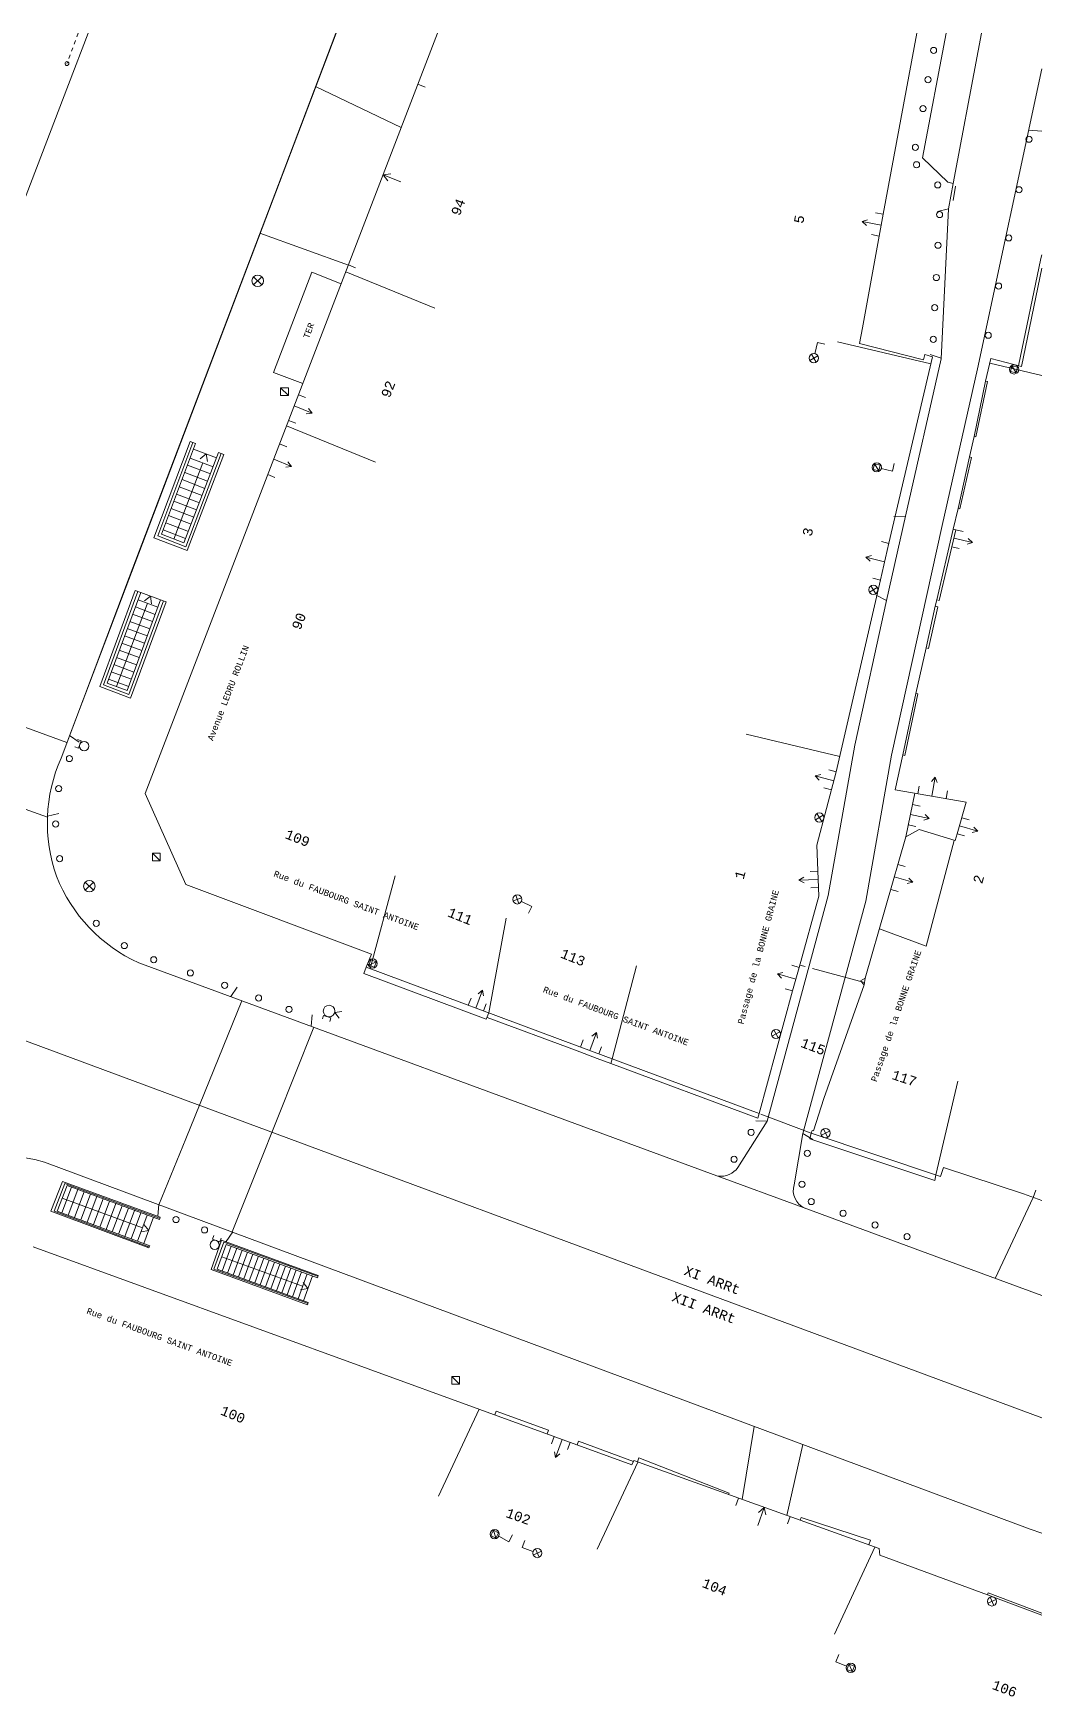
# Model space of a CAD drawing. Extents: x 602844 to 602969, y 127829 to 127919.
# Drawn here: x 602916.1 to 602968.5, y 127832.8 to 127919.4 of the extents above; entities that cross this region are included whole.
import ezdxf
from ezdxf.enums import TextEntityAlignment as Align

# ---------------------------------------------------------------- set-up
doc = ezdxf.new("R2010")
doc.units = 0
doc.header["$MEASUREMENT"] = 0
doc.linetypes.add('BPP', pattern=[0.4, 0.2, -0.2])
doc.linetypes.add('BSU', pattern=[4, 2.8, -0.4, 0.4, -0.4])
for name, color, linetype, lineweight in [('10', 7, 'Continuous', 0), ('11', 7, 'Continuous', 0), ('12', 7, 'Continuous', 0), ('13', 7, 'Continuous', 0), ('17', 7, 'Continuous', 0), ('18', 7, 'Continuous', 0), ('2', 7, 'Continuous', 0), ('28', 7, 'Continuous', 0), ('3', 7, 'Continuous', 0), ('7', 7, 'Continuous', 0), ('8', 7, 'Continuous', 0), ('9', 7, 'Continuous', 0)]:
    doc.layers.add(name, color=color, linetype=linetype, lineweight=lineweight)
doc.styles.add('MONOTXT', font='MONOTXT')

# ---------------------------------------------------------------- blocks, each defined once
blk = doc.blocks.new('LPA')
at = {"layer": '3', "color": 5, "linetype": 'Continuous', "lineweight": 0}
blk.add_line((0, 0), (0, 5), dxfattribs=at)
blk = doc.blocks.new('P1')
at = {"layer": '10', "color": 253, "linetype": 'Continuous', "lineweight": 0}
blk.add_circle((0, 0), 0.1, dxfattribs=at)
blk = doc.blocks.new('TER')
at = {"layer": '11', "color": 1, "linetype": 'Continuous', "lineweight": 0, "style": 'MONOTXT'}
blk.add_text('TER', height=0.32, dxfattribs=at).set_placement((0.004, 0), align=Align.MIDDLE)
blk = doc.blocks.new('SPO')
at = {"layer": '11', "color": 1, "linetype": 'Continuous', "lineweight": 0}
blk.add_line((0, 0), (0, 0.4), dxfattribs=at)
blk = doc.blocks.new('ESC')
at = {"layer": '11', "color": 1, "linetype": 'Continuous', "lineweight": 0}
blk.add_lwpolyline([(-0.346, -0.2), (0, 0), (-0.346, 0.2)], dxfattribs=at)
blk = doc.blocks.new('SBAD')
at = {"layer": '11', "color": 1, "linetype": 'Continuous', "lineweight": 0}
blk.add_line((0, 0), (-0.155, 0.58), dxfattribs=at)
blk = doc.blocks.new('SBAG')
at = {"layer": '11', "color": 1, "linetype": 'Continuous', "lineweight": 0}
blk.add_line((0, 0), (0.154, 0.58), dxfattribs=at)
blk = doc.blocks.new('ACP')
at = {"layer": '11', "color": 1, "linetype": 'Continuous', "lineweight": 0}
blk.add_line((0, 0), (0, 1), dxfattribs=at)
blk.add_lwpolyline([(0.15, 0.74), (0, 1), (-0.15, 0.74)], dxfattribs=at)
blk = doc.blocks.new('ACV')
at = {"layer": '11', "color": 1, "linetype": 'Continuous', "lineweight": 0}
blk.add_line((0, 0), (0, 1), dxfattribs=at)
blk.add_lwpolyline([(-0.2, 0.346), (0, 0), (0.2, 0.346)], dxfattribs=at)
blk = doc.blocks.new('PIV')
at = {"layer": '13', "color": 253, "linetype": 'Continuous', "lineweight": 0}
blk.add_circle((0, 0), 0.16, dxfattribs=at)
blk = doc.blocks.new('RABB')
at = {"layer": '18', "color": 2, "linetype": 'Continuous', "lineweight": 0}
blk.add_lwpolyline([(-0.15, 0.39), (0.15, 0.09), (-0.15, 0.09), (-0.15, 0.39), (0.15, 0.39), (0.15, 0.09)], dxfattribs=at)
blk.add_circle((0, 0.24), 0.24, dxfattribs=at)
blk = doc.blocks.new('LEMRNG')
at = {"layer": '18', "color": 2, "linetype": 'Continuous', "lineweight": 0}
for p, q in [((-1.009, 6.17), (-0.67, 5.831)), ((-1.009, 5.831), (-0.67, 6.17))]:
    blk.add_line(p, q, dxfattribs=at)
blk.add_circle((-0.839, 6), 0.24, dxfattribs=at)
at = {"layer": '28', "color": 7, "linetype": 'Continuous', "lineweight": 0}
blk.add_lwpolyline([(-0.6, 6), (0, 6), (0, 5.6)], dxfattribs=at)
blk = doc.blocks.new('LEMB')
at = {"layer": '18', "color": 2, "linetype": 'Continuous', "lineweight": 0}
for p, q in [((-0.169, 0.07), (0.17, 0.41)), ((-0.168, 0.41), (0.17, 0.07))]:
    blk.add_line(p, q, dxfattribs=at)
blk.add_circle((0, 0.24), 0.24, dxfattribs=at)
blk = doc.blocks.new('LEL')
at = {"layer": '18', "color": 2, "linetype": 'Continuous', "lineweight": 0}
for p, q in [((0.212, 0.212), (-0.212, -0.212)), ((-0.212, 0.212), (0.212, -0.212))]:
    blk.add_line(p, q, dxfattribs=at)
blk.add_circle((0, 0), 0.3, dxfattribs=at)
blk = doc.blocks.new('RABRND')
at = {"layer": '18', "color": 2, "linetype": 'Continuous', "lineweight": 0}
blk.add_lwpolyline([(0.69, 6.15), (0.99, 5.85), (0.69, 5.85), (0.69, 6.15), (0.99, 6.15), (0.99, 5.85)], dxfattribs=at)
blk.add_circle((0.84, 6), 0.24, dxfattribs=at)
at = {"layer": '28', "color": 7, "linetype": 'Continuous', "lineweight": 0}
blk.add_lwpolyline([(0.6, 6), (0, 6), (0, 5.6)], dxfattribs=at)
blk = doc.blocks.new('REB')
at = {"layer": '18', "color": 2, "linetype": 'Continuous', "lineweight": 0}
blk.add_lwpolyline([(-0.2, 0.2), (0.2, -0.2), (-0.2, -0.2), (-0.2, 0.2), (0.2, 0.2), (0.2, -0.2)], dxfattribs=at)
blk = doc.blocks.new('PFE')
at = {"layer": '17', "color": 2, "linetype": 'Continuous', "lineweight": 0}
blk.add_circle((0, 0), 0.3, dxfattribs=at)
blk = doc.blocks.new('POF')
at = {"layer": '17', "color": 2, "linetype": 'Continuous', "lineweight": 0}
blk.add_circle((0, 0), 0.24, dxfattribs=at)
blk = doc.blocks.new('FEMG')
at = {"layer": '17', "color": 2, "linetype": 'Continuous', "lineweight": 0}
blk.add_lwpolyline([(0.612, 0.18), (0.3, 0), (0.612, -0.18)], dxfattribs=at)
blk = doc.blocks.new('FEPG')
at = {"layer": '17', "color": 2, "linetype": 'Continuous', "lineweight": 0}
blk.add_lwpolyline([(-0.2, -0.5), (-0.2, -0.3), (0.2, -0.3), (0.2, -0.5)], dxfattribs=at)
blk = doc.blocks.new('FEPP')
at = {"layer": '17', "color": 2, "linetype": 'Continuous', "lineweight": 0}
blk.add_lwpolyline([(-0.2, -0.44), (-0.2, -0.24), (0.2, -0.24), (0.2, -0.44)], dxfattribs=at)
blk = doc.blocks.new('RABRNG')
at = {"layer": '18', "color": 2, "linetype": 'Continuous', "lineweight": 0}
blk.add_lwpolyline([(-0.989, 6.152), (-0.689, 5.852), (-0.989, 5.852), (-0.989, 6.152), (-0.689, 6.152), (-0.689, 5.852)], dxfattribs=at)
blk.add_circle((-0.839, 6.002), 0.24, dxfattribs=at)
at = {"layer": '28', "color": 7, "linetype": 'Continuous', "lineweight": 0}
blk.add_lwpolyline([(-0.599, 6.002), (0.001, 6.002), (0.001, 5.602)], dxfattribs=at)

msp = doc.modelspace()

# ---------------------------------------------------------------- linework, layer by layer
at = {"layer": '10', "color": 253, "linetype": 'BPP', "lineweight": 0}
msp.add_line((602918.404, 127919.371), (602917.828, 127917.794), dxfattribs=at)
at = {"layer": '11', "color": 1, "linetype": 'Continuous', "lineweight": 0}
for p, q in [((602930.766, 127916.596), (602935.227, 127914.477)), ((602967.864, 127914.33), (602968.549, 127914.281)), ((602927.868, 127908.975), (602932.471, 127907.311)), ((602924.417, 127897.741), (602925.612, 127897.284)), ((602923.387, 127893.057), (602924.897, 127897.022)), ((602923.958, 127896.524), (602925.148, 127896.069)), ((602924.099, 127896.898), (602925.291, 127896.443)), ((602924.24, 127897.273), (602925.433, 127896.817)), ((602923.675, 127895.775), (602924.862, 127895.322)), ((602923.817, 127896.15), (602925.005, 127895.696)), ((602923.393, 127895.028), (602924.577, 127894.575)), ((602923.534, 127895.401), (602924.719, 127894.948)), ((602923.11, 127894.278), (602924.291, 127893.827)), ((602923.251, 127894.653), (602924.434, 127894.201)), ((602922.827, 127893.53), (602924.005, 127893.08)), ((602922.969, 127893.905), (602924.148, 127893.454)), ((602922.024, 127889.716), (602920.415, 127885.38)), ((602921.526, 127889.9), (602922.565, 127889.516)), ((602921.665, 127890.275), (602922.704, 127889.891)), ((602921.108, 127888.775), (602922.149, 127888.39)), ((602921.247, 127889.15), (602922.288, 127888.765)), ((602921.387, 127889.525), (602922.427, 127889.141)), ((602920.83, 127888.025), (602921.872, 127887.64)), ((602920.969, 127888.4), (602922.011, 127888.015)), ((602920.551, 127887.275), (602921.595, 127886.889)), ((602920.691, 127887.65), (602921.733, 127887.265)), ((602920.134, 127886.15), (602921.179, 127885.764)), ((602920.273, 127886.525), (602921.317, 127886.139)), ((602920.412, 127886.9), (602921.456, 127886.514)), ((602919.995, 127885.775), (602921.04, 127885.389)), ((602918.065, 127859.339), (602917.569, 127858.005)), ((602917.581, 127858.769), (602921.756, 127857.216)), ((602918.394, 127859.218), (602917.897, 127857.882)), ((602918.723, 127859.098), (602918.225, 127857.759)), ((602919.051, 127858.977), (602918.552, 127857.636)), ((602919.38, 127858.857), (602918.88, 127857.513)), ((602919.709, 127858.736), (602919.207, 127857.39)), ((602920.037, 127858.615), (602919.535, 127857.267)), ((602920.366, 127858.495), (602919.863, 127857.144)), ((602966.122, 127854.594), (602968.098, 127858.809)), ((602920.694, 127858.374), (602920.19, 127857.02)), ((602921.023, 127858.254), (602920.518, 127856.897)), ((602921.351, 127858.133), (602920.846, 127856.774)), ((602921.68, 127858.013), (602921.173, 127856.651)), ((602922.008, 127857.892), (602921.501, 127856.528)), ((602922.338, 127857.771), (602921.829, 127856.405)), ((602925.906, 127854.976), (602926.378, 127856.266)), ((602926.187, 127854.873), (602926.66, 127856.163)), ((602926.469, 127854.77), (602926.942, 127856.06)), ((602926.751, 127854.667), (602927.224, 127855.957)), ((602927.034, 127854.564), (602927.506, 127855.854)), ((602925.883, 127855.715), (602930.088, 127854.182)), ((602927.315, 127854.461), (602927.787, 127855.752)), ((602927.597, 127854.358), (602928.069, 127855.649)), ((602927.879, 127854.255), (602928.351, 127855.546)), ((602928.161, 127854.152), (602928.633, 127855.442)), ((602928.442, 127854.049), (602928.914, 127855.34)), ((602928.724, 127853.946), (602929.196, 127855.237)), ((602929.006, 127853.843), (602929.478, 127855.134)), ((602929.287, 127853.74), (602929.759, 127855.031)), ((602929.569, 127853.637), (602930.041, 127854.928)), ((602929.851, 127853.534), (602930.323, 127854.825)), ((602930.133, 127853.431), (602930.605, 127854.722)), ((602952.969, 127843.092), (602953.593, 127846.896)), ((602956.123, 127845.954), (602955.291, 127842.258)), ((602965.727, 127838.134), (602965.762, 127838.228)), ((602968.549, 127837.174), (602965.762, 127838.228))]:
    msp.add_line(p, q, dxfattribs=at)
for points in [[(602967.341, 127902.071), (602968.508, 127907.651), (602968.549, 127907.848)], [(602930.098, 127901.142), (602928.581, 127901.728), (602930.563, 127906.939), (602932.094, 127906.332)], [(602965.63, 127901.269), (602965.728, 127901.249), (602965.128, 127898.371), (602965.03, 127898.393)], [(602925.859, 127897.51), (602924.006, 127892.66), (602922.549, 127893.217), (602924.383, 127898.074)], [(602964.789, 127897.33), (602964.887, 127897.308), (602964.292, 127894.625), (602964.194, 127894.647)], [(602963.947, 127893.565), (602964.074, 127893.535), (602963.21, 127889.864), (602963.083, 127889.894)], [(602921.525, 127890.327), (602919.725, 127885.481), (602921.048, 127884.978), (602922.844, 127889.839)], [(602963.008, 127889.562), (602963.135, 127889.534), (602962.655, 127887.371), (602962.528, 127887.399)], [(602962.003, 127885.029), (602962.101, 127885.008), (602961.429, 127881.804), (602961.321, 127881.828)], [(602939.774, 127868.413), (602939.65, 127868.081), (602933.278, 127870.458), (602933.4, 127870.786)], [(602959.362, 127870.214), (602959.123, 127870.068), (602959.303, 127869.866)], [(602946.136, 127865.772), (602945.415, 127866.04), (602944.283, 127866.46), (602939.685, 127868.175)], [(602953.841, 127863.179), (602953.775, 127862.937), (602946.136, 127865.772), (602946.2, 127866.016)], [(602956.559, 127862.148), (602956.476, 127861.86), (602962.978, 127859.686), (602963.046, 127859.979)], [(602922.647, 127857.733), (602917.711, 127859.528), (602917.158, 127858.083), (602922.091, 127856.243)], [(602930.858, 127854.706), (602925.987, 127856.476), (602925.477, 127855.075), (602930.322, 127853.305)], [(602940.087, 127847.501), (602940.156, 127847.689), (602942.879, 127846.693), (602942.811, 127846.505)], [(602944.37, 127845.935), (602944.439, 127846.123), (602947.31, 127845.072)], [(602947.511, 127845.052), (602947.585, 127845.259), (602952.277, 127843.425), (602952.25, 127843.35)], [(602959.552, 127840.729), (602959.643, 127840.983), (602956.029, 127842.153), (602955.978, 127842.012)]]:
    msp.add_lwpolyline(points, dxfattribs=at)
at = {"layer": '12', "color": 30, "linetype": 'Continuous', "lineweight": 0}
msp.add_line((602963.942, 127910.664), (602964.07, 127911.414), dxfattribs=at)
at = {"layer": '17', "color": 2, "linetype": 'Continuous', "lineweight": 0}
for p, q in [((602917.911, 127882.688), (602931.838, 127919.371)), ((602917.83, 127882.475), (602906.406, 127886.584)), ((602916.817, 127878.588), (602903.801, 127883.27)), ((602926.935, 127869.036), (602924.007, 127861.847)), ((602930.672, 127867.66), (602927.808, 127860.488)), ((602924.007, 127861.847), (602922.613, 127858.426)), ((602927.808, 127860.488), (602926.42, 127857.01))]:
    msp.add_line(p, q, dxfattribs=at)
at = {"layer": '3', "color": 5, "linetype": 'Continuous', "lineweight": 0}
msp.add_line((602965.841, 127902.208), (602968.549, 127901.57), dxfattribs=at)
for points in [[(602843.663, 127893.558), (602910.003, 127869.054), (602968.549, 127847.342)], [(602964, 127877.367), (602962.529, 127871.884), (602960.115, 127872.772)]]:
    msp.add_lwpolyline(points, dxfattribs=at)
at = {"layer": '7', "color": 6, "linetype": 'Continuous', "lineweight": 0}
for p, q in [((602937.11, 127919.371), (602921.9, 127879.828)), ((602965.63, 127901.269), (602965.03, 127898.393)), ((602965.03, 127898.393), (602964.789, 127897.33)), ((602964.789, 127897.33), (602964.194, 127894.647)), ((602964.194, 127894.647), (602963.947, 127893.565)), ((602963.947, 127893.565), (602963.083, 127889.894)), ((602963.083, 127889.894), (602963.008, 127889.562)), ((602963.008, 127889.562), (602962.528, 127887.399)), ((602962.528, 127887.399), (602962.003, 127885.029)), ((602962.003, 127885.029), (602961.321, 127881.828)), ((602921.9, 127879.828), (602924.011, 127875.087)), ((602967.608, 127858.991), (602968.549, 127858.641)), ((602916.076, 127856.243), (602939.318, 127847.782)), ((602968.549, 127837.067), (602965.725, 127838.135))]:
    msp.add_line(p, q, dxfattribs=at)
at = {"layer": '7', "color": 6, "linetype": 'BSU', "lineweight": 0}
for p, q in [((602959.324, 127869.988), (602955.959, 127870.887)), ((602956.559, 127862.148), (602953.841, 127863.179))]:
    msp.add_line(p, q, dxfattribs=at)
at = {"layer": '7', "color": 6, "linetype": 'Continuous', "lineweight": 0}
for points in [[(602962.047, 127919.371), (602960.296, 127909.957), (602959.215, 127904.055), (602959.06, 127903.223), (602962.398, 127902.375), (602962.467, 127902.667), (602962.87, 127902.544)], [(602968.549, 127907.149), (602967.501, 127902.029), (602965.896, 127902.452), (602965.63, 127901.269)], [(602962.87, 127902.544), (602960.601, 127892.85), (602960.153, 127890.937), (602957.852, 127880.952), (602956.849, 127877.138), (602956.95, 127874.478), (602955.928, 127870.776), (602955.581, 127869.552), (602953.841, 127863.179), (602944.37, 127866.694), (602933.4, 127870.786)], [(602961.321, 127881.828), (602960.928, 127880.014), (602964.624, 127879.374), (602964.144, 127877.722), (602964.044, 127877.376), (602962.169, 127877.945), (602961.473, 127877.563), (602959.362, 127870.214), (602959.303, 127869.866), (602957.212, 127863.95), (602956.676, 127862.265), (602956.599, 127862.287), (602956.559, 127862.148), (602963.283, 127859.9), (602963.438, 127860.366), (602967.608, 127858.991)], [(602924.011, 127875.087), (602933.668, 127871.463), (602933.4, 127870.786)], [(602939.318, 127847.782), (602947.22, 127844.893), (602947.332, 127845.116), (602960.088, 127840.536), (602960.121, 127840.203), (602965.725, 127838.135)]]:
    msp.add_lwpolyline(points, dxfattribs=at)
at = {"layer": '8', "color": 4, "linetype": 'Continuous', "lineweight": 0}
for p, q in [((602916.652, 127860.645), (602967.943, 127841.555)), ((602965.212, 127854.929), (602968.549, 127853.702)), ((602967.943, 127841.555), (602968.549, 127841.333))]:
    msp.add_line(p, q, dxfattribs=at)
for points in [[(602918.933, 127919.371), (602917.912, 127916.712), (602912.894, 127903.652), (602910.116, 127895.73), (602906.732, 127887.305)], [(602931.824, 127919.371), (602929.158, 127912.376), (602921.073, 127891.062), (602917.525, 127881.667)], [(602952.735, 127860.37), (602954.271, 127862.782), (602957.435, 127874.521), (602958.819, 127882.341), (602960.472, 127889.859), (602961.458, 127894.254), (602963.308, 127902.429), (602963.705, 127910.229), (602963.942, 127911.558), (602965.24, 127918.449), (602965.416, 127919.371)], [(602963.942, 127911.558), (602963.664, 127911.627), (602962.34, 127912.887), (602963.57, 127919.371)], [(602968.549, 127917.517), (602965.198, 127901.922), (602963.368, 127893.765), (602960.733, 127881.816), (602959.392, 127874.227), (602956.122, 127862.125), (602955.663, 127859.466)], [(602965.213, 127854.929), (602956.329, 127858.212), (602951.32, 127860.059), (602921.561, 127871.014)]]:
    msp.add_lwpolyline(points, dxfattribs=at)
for centre, radius, start, end in [((602925.143, 127878.295), 8.331, 156.12176, 199.50451), ((602924.999, 127878.555), 8.288, 201.53281, 245.48874), ((602915.04, 127855.68), 5.22, 72.00842, 158.77743), ((602951.867, 127860.946), 1.042, 261.15831, 326.43149), ((602956.624, 127859.172), 1.005, 163.01332, 246.58621)]:
    msp.add_arc(centre, radius, start, end, dxfattribs=at)
at = {"layer": '9', "color": 3, "linetype": 'Continuous', "lineweight": 0}
for p, q in [((602924.523, 127898.021), (602924.242, 127898.127)), ((602925.719, 127897.564), (602925.999, 127897.457)), ((602921.665, 127890.275), (602921.384, 127890.379)), ((602922.985, 127889.787), (602922.704, 127889.891)), ((602961.473, 127877.563), (602961.953, 127879.837)), ((602917.833, 127859.424), (602917.323, 127858.098)), ((602922.68, 127857.774), (602917.597, 127859.639)), ((602922.639, 127857.661), (602917.833, 127859.424)), ((602917.323, 127858.098), (602922.135, 127856.29)), ((602922.639, 127857.661), (602922.68, 127857.774)), ((602925.877, 127856.577), (602925.325, 127855.06)), ((602926.118, 127856.361), (602925.648, 127855.07)), ((602925.877, 127856.577), (602930.898, 127854.743)), ((602926.118, 127856.361), (602930.857, 127854.63)), ((602925.325, 127855.06), (602930.344, 127853.226)), ((602925.648, 127855.07), (602930.385, 127853.339)), ((602930.857, 127854.63), (602930.898, 127854.743)), ((602930.344, 127853.226), (602930.385, 127853.339))]:
    msp.add_line(p, q, dxfattribs=at)
for points in [[(602924.242, 127898.127), (602922.356, 127893.13), (602924.092, 127892.467), (602925.999, 127897.457)], [(602924.523, 127898.021), (602922.742, 127893.304), (602923.919, 127892.854), (602925.719, 127897.564)], [(602921.384, 127890.379), (602919.533, 127885.394), (602921.136, 127884.784), (602922.985, 127889.787)], [(602921.665, 127890.275), (602919.918, 127885.569), (602920.96, 127885.172), (602922.704, 127889.891)], [(602917.597, 127859.639), (602916.998, 127858.091), (602922.095, 127856.177), (602922.135, 127856.29)]]:
    msp.add_lwpolyline(points, dxfattribs=at)

# ---------------------------------------------------------------- block references
at = {"layer": '10', "color": 253, "linetype": 'Continuous', "lineweight": 0, "xscale": 1.000002357884748, "yscale": 1.000002357884748, "rotation": 68.17490834930506}
msp.add_blockref('P1', (602917.828, 127917.794), dxfattribs=at)
at = {"layer": '11', "color": 1, "linetype": 'Continuous', "lineweight": 0}
for name, p, xscale, yscale, rotation in [('SPO', (602936.089, 127916.717), 1.000001464424935, 1.000001464424935, 247.9479450007324), ('ACV', (602934.278, 127912.009), 1.000001464424935, 1.000001464424935, 247.9479450007324), ('ACP', (602960.192, 127909.391), 1.000003438769801, 1.000003438769801, 79.60630909929141), ('SPO', (602960.296, 127909.957), 1.000003438769801, 1.000003438769801, 79.60630909929141), ('SBAD', (602963.705, 127910.229), 0.9999982268014345, 0.9999982268014345, 87.08629884768443), ('SPO', (602960.088, 127908.823), 1.000003438769801, 1.000003438769801, 79.60630909929141), ('SPO', (602932.473, 127907.316), 1.000001464424935, 1.000001464424935, 247.9479450007324), ('TER', (602930.41, 127903.896), 1.000002285785226, 1.000002285785226, 69.22901843018748), ('SBAG', (602963.31, 127902.477), 0.9999982268014345, 0.9999982268014345, 87.08629884768443), ('ACP', (602929.653, 127899.985), 1.000001464424935, 1.000001464424935, 247.9479450007324), ('SPO', (602929.876, 127900.564), 1.000001464424935, 1.000001464424935, 247.9479450007324), ('SPO', (602929.363, 127899.232), 1.000001464424935, 1.000001464424935, 247.9479450007324), ('ESC', (602925.07, 127897.491), 1.000000161720132, 1.000000161720132, 69.09508318209461), ('SPO', (602928.891, 127898.004), 1.000001464424935, 1.000001464424935, 247.9479450007324), ('ACP', (602928.587, 127897.214), 1.000001464424935, 1.000001464424935, 247.9479450007324), ('SPO', (602928.279, 127896.414), 1.000001464424935, 1.000001464424935, 247.9479450007324), ('SBAD', (602961.457, 127894.25), 1.000000482818435, 1.000000482818435, 77.3605872846351), ('ACP', (602963.971, 127893.096), 0.9999992093317249, 0.9999992093317249, 257.6357689380663), ('SPO', (602964.074, 127893.535), 0.9999992093317249, 0.9999992093317249, 257.6357689380663), ('ACP', (602960.376, 127891.881), 1.000000128250702, 1.000000128250702, 76.9218921276358), ('SPO', (602960.597, 127892.834), 1.000000128250702, 1.000000128250702, 76.9218921276358), ('SPO', (602963.867, 127892.655), 0.9999992093317249, 0.9999992093317249, 257.6357689380663), ('SPO', (602960.154, 127890.927), 1.000000128250702, 1.000000128250702, 76.9218921276358), ('ESC', (602922.173, 127890.087), 0.999997487609982, 0.999997487609982, 68.95758516388216), ('SBAG', (602960.473, 127889.862), 1.000000482818435, 1.000000482818435, 77.3605872846351), ('SBAG', (602917.968, 127882.84), 1.000001620420233, 1.000001620420233, 249.2780763016754), ('SPO', (602957.852, 127880.952), 0.9999983890097469, 0.9999983890097469, 75.29528961646001), ('ACP', (602957.728, 127880.48), 0.9999983890097469, 0.9999983890097469, 75.29528961646001), ('SPO', (602957.604, 127880.007), 0.9999983890097469, 0.9999983890097469, 75.29528961646001), ('SPO', (602962.104, 127879.81), 1.000001131227224, 1.000001131227224, 350.2084449875836), ('ACP', (602962.837, 127879.684), 1.000001131227224, 1.000001131227224, 350.2084449875836), ('SPO', (602961.829, 127879.25), 0.9999995342467398, 0.9999995342467398, 258.0718911200288), ('SPO', (602963.57, 127879.557), 1.000001131227224, 1.000001131227224, 350.2084449875836), ('SBAD', (602916.819, 127878.638), 0.9999980300610716, 0.9999980300610716, 267.9267376491332), ('ACP', (602961.72, 127878.733), 0.9999995342467398, 0.9999995342467398, 258.0718911200288), ('SPO', (602964.386, 127878.555), 1.000001492961191, 1.000001492961191, 253.8005199661416), ('SPO', (602961.604, 127878.182), 0.9999995342467398, 0.9999995342467398, 258.0718911200288), ('SPO', (602964.144, 127877.722), 1.000001492961191, 1.000001492961191, 253.8005199661416), ('ACP', (602964.265, 127878.138), 1.000001492961191, 1.000001492961191, 253.8005199661416), ('SPO', (602956.9, 127875.784), 0.9999996026601587, 0.9999996026601587, 92.19740956572139), ('SPO', (602961.062, 127876.131), 1.000000498409308, 1.000000498409308, 253.9960032521378), ('ACP', (602956.916, 127875.354), 0.9999996026601587, 0.9999996026601587, 92.19740956572139), ('SPO', (602956.933, 127874.924), 0.9999996026601587, 0.9999996026601587, 92.19740956572139), ('ACP', (602960.875, 127875.483), 1.000000498409308, 1.000000498409308, 253.9960032521378), ('SPO', (602960.689, 127874.834), 1.000000498409308, 1.000000498409308, 253.9960032521378), ('ACP', (602955.754, 127870.164), 1.000000161720132, 1.000000161720132, 74.17217237889221), ('SPO', (602955.928, 127870.776), 1.000000161720132, 1.000000161720132, 74.17217237889221), ('SBAG', (602926.348, 127869.252), 0.9999994052587008, 0.9999994052587008, 339.7749956267418), ('SPO', (602938.713, 127868.804), 1.00000085446227, 1.00000085446227, 339.4120719060439), ('ACP', (602939.107, 127868.656), 1.00000085446227, 1.00000085446227, 339.4120719060439), ('SPO', (602939.501, 127868.508), 1.00000085446227, 1.00000085446227, 339.4120719060439), ('SPO', (602955.581, 127869.552), 1.000000161720132, 1.000000161720132, 74.17217237889221), ('SBAD', (602930.536, 127867.71), 0.9999999004807394, 0.9999999004807394, 339.7903594809349), ('ACP', (602945.029, 127866.45), 1.000000212515167, 1.000000212515167, 339.6433091397066), ('SPO', (602944.556, 127866.625), 1.000000212515167, 1.000000212515167, 339.6433091397066), ('SPO', (602945.502, 127866.274), 1.000000212515167, 1.000000212515167, 339.6433091397066), ('SBAD', (602954.271, 127862.782), 0.9999981253304233, 0.9999981253304233, 74.92672584323606), ('SBAG', (602956.122, 127862.125), 0.9999981253304233, 0.9999981253304233, 254.9267258432361), ('SBAD', (602922.609, 127858.437), 1.000001343763835, 1.000001343763835, 159.6692275756219), ('SPO', (602968.098, 127858.809), 0.9999992780162178, 0.9999992780162178, 339.595188056941), ('ESC', (602922.086, 127857.094), 0.999999881864923, 0.999999881864923, 339.9773219312025), ('SBAG', (602926.463, 127857.009), 1.000001343763835, 1.000001343763835, 159.6692275756219), ('ESC', (602930.368, 127854.073), 0.999999881864923, 0.999999881864923, 339.9773219312025), ('SPO', (602943.176, 127846.369), 0.9999977204112211, 0.9999977204112211, 160.037750644917), ('ACP', (602943.594, 127846.217), 0.9999977204112211, 0.9999977204112211, 160.037750644917), ('SPO', (602944.013, 127846.065), 0.9999977204112211, 0.9999977204112211, 160.037750644917), ('SPO', (602952.768, 127843.164), 1.000000703627669, 1.000000703627669, 160.2857117638559), ('ACV', (602954.114, 127842.681), 1.000000703627669, 1.000000703627669, 160.2857117638559), ('SPO', (602955.461, 127842.199), 1.000000703627669, 1.000000703627669, 160.2857117638559)]:
    msp.add_blockref(name, p, dxfattribs=dict(at, xscale=xscale, yscale=yscale, rotation=rotation))
at = {"layer": '13', "color": 253, "linetype": 'Continuous', "lineweight": 0}
for p, xscale, yscale, rotation in [((602962.922, 127918.479), 1.000001489274897, 1.000001489274897, 79.93596287603614), ((602962.633, 127916.954), 1.000001489274897, 1.000001489274897, 79.93596287603614), ((602962.373, 127915.453), 1.00000098577032, 1.00000098577032, 79.26078201363808), ((602967.886, 127913.86), 1.000001489274897, 1.000001489274897, 79.93596287603614), ((602961.976, 127913.44), 1.000001489274897, 1.000001489274897, 79.93596287603614), ((602962.033, 127912.527), 1.000001489274897, 1.000001489274897, 79.93596287603614), ((602963.142, 127911.484), 1.000001489274897, 1.000001489274897, 79.93596287603614), ((602967.367, 127911.229), 1.000001489274897, 1.000001489274897, 79.93596287603614), ((602963.234, 127909.941), 1.000001489274897, 1.000001489274897, 79.93596287603614), ((602966.836, 127908.727), 1.000001489274897, 1.000001489274897, 79.93596287603614), ((602963.149, 127908.345), 1.000001489274897, 1.000001489274897, 79.93596287603614), ((602963.067, 127906.665), 1.000001489274897, 1.000001489274897, 79.93596287603614), ((602966.301, 127906.215), 1.000001489274897, 1.000001489274897, 79.93596287603614), ((602962.983, 127905.093), 1.000001489274897, 1.000001489274897, 79.93596287603614), ((602962.902, 127903.448), 1.000001489274897, 1.000001489274897, 79.93596287603614), ((602965.763, 127903.661), 1.000001489274897, 1.000001489274897, 79.93596287603614)]:
    msp.add_blockref('PIV', p, dxfattribs=dict(at, xscale=xscale, yscale=yscale, rotation=rotation))
for p in [(602917.957, 127881.64), (602917.399, 127880.078), (602917.244, 127878.236), (602917.444, 127876.429), (602919.35, 127873.065), (602920.817, 127871.909), (602922.348, 127871.17), (602924.256, 127870.488), (602926.033, 127869.842), (602927.8, 127869.18), (602929.379, 127868.584), (602956.553, 127858.593), (602958.217, 127857.983), (602959.881, 127857.372), (602961.545, 127856.762)]:
    msp.add_blockref('PIV', p, dxfattribs=at)
at = {"layer": '13', "color": 253, "linetype": 'Continuous', "lineweight": 0, "rotation": 90}
for p in [(602953.43, 127862.187), (602956.351, 127861.1), (602952.544, 127860.795), (602956.074, 127859.494), (602923.506, 127857.657), (602924.986, 127857.117)]:
    msp.add_blockref('PIV', p, dxfattribs=at)
at = {"layer": '17', "color": 2, "linetype": 'Continuous', "lineweight": 0}
for name, p, xscale, yscale, rotation in [('FEPP', (602918.724, 127882.287), 1.000000938498991, 1.000000938498991, 249.2329840098169), ('FEPG', (602931.466, 127868.503), 0.9999976837107686, 0.9999976837107686, 341.9611773762966), ('FEMG', (602931.489, 127868.532), 1.000001487204067, 1.000001487204067, 338.175750582171), ('FEPP', (602925.513, 127856.338), 1.000001343763835, 1.000001343763835, 159.6692275756219)]:
    msp.add_blockref(name, p, dxfattribs=dict(at, xscale=xscale, yscale=yscale, rotation=rotation))
for name, p in [('POF', (602918.724, 127882.287)), ('PFE', (602931.466, 127868.503)), ('POF', (602925.513, 127856.338))]:
    msp.add_blockref(name, p, dxfattribs=at)
at = {"layer": '18', "color": 2, "linetype": 'Continuous', "lineweight": 0}
for name, p in [('LEL', (602927.756, 127906.494)), ('REB', (602929.148, 127900.727)), ('REB', (602922.483, 127876.518)), ('LEL', (602918.993, 127874.999)), ('REB', (602938.056, 127849.291))]:
    msp.add_blockref(name, p, dxfattribs=at)
for name, p, xscale, yscale, rotation in [('LEMRNG', (602962.723, 127901.917), 1.000000467704613, 1.000000467704613, 76.80792404912862), ('RABB', (602967.167, 127902.117), 1.000001725902445, 1.000001725902445, 166.7492902141524), ('RABRND', (602962.152, 127902.437), 0.9999978466455888, 0.9999978466455888, 166.8109032364202), ('LEMB', (602960.021, 127890.364), 0.9999997722408498, 0.9999997722408498, 76.59352365987274), ('LEMB', (602957.211, 127878.514), 0.9999997722408498, 0.9999997722408498, 76.59352365987274), ('LEMRNG', (602939.427, 127868.538), 1.000001019586667, 1.000001019586667, 334.3821428181316), ('RABB', (602933.509, 127871.061), 0.9999999992302138, 0.9999999992302138, 248.4031597441538), ('LEMB', (602954.952, 127867.246), 0.9999988460248312, 0.9999988460248312, 74.72880525715603), ('LEMB', (602957.223, 127861.926), 0.999999487409024, 0.999999487409024, 341.4987354752477), ('RABRND', (602943.613, 127846.212), 0.9999982770327795, 0.9999982770327795, 152.3423987406379), ('LEMRNG', (602943.559, 127846.231), 0.9999990936577039, 0.9999990936577039, 160.0570805128599), ('LEMB', (602966.044, 127838.014), 1.000001393214397, 1.000001393214397, 159.2826354372358), ('RABRNG', (602960.118, 127840.204), 0.9999981649365367, 0.9999981649365367, 157.6539398072091)]:
    msp.add_blockref(name, p, dxfattribs=dict(at, xscale=xscale, yscale=yscale, rotation=rotation))
at = {"layer": '3', "color": 5, "linetype": 'Continuous', "lineweight": 0}
for p, xscale, yscale, rotation in [((602932.333, 127906.952), 1.000001464424935, 1.000001464424935, 247.9479450007324), ((602962.785, 127902.179), 1.000000467704613, 1.000000467704613, 76.80792404912862), ((602929.252, 127898.942), 1.000001464424935, 1.000001464424935, 247.9479450007324), ((602958.035, 127881.747), 0.9999997722408498, 0.9999997722408498, 76.59352365987274), ((602933.606, 127870.709), 1.000000729193225, 1.000000729193225, 345.00743363409), ((602939.774, 127868.413), 1.000000255016027, 1.000000255016027, 349.5644994780048), ((602946.2, 127866.016), 1.00000041991284, 1.00000041991284, 345.2853897180901), ((602963.046, 127859.979), 1.000000602525539, 1.000000602525539, 346.931211172775), ((602939.275, 127847.798), 1.000002063078985, 1.000002063078985, 155.0043019937848), ((602947.538, 127845.042), 1.000001003388648, 1.000001003388648, 154.8508078388475), ((602959.86, 127840.618), 0.9999988695304411, 0.9999988695304411, 155.1795403933254)]:
    msp.add_blockref('LPA', p, dxfattribs=dict(at, xscale=xscale, yscale=yscale, rotation=rotation))

# ---------------------------------------------------------------- texts
at = {"layer": '2', "color": 4, "linetype": 'Continuous', "lineweight": 0, "style": 'MONOTXT'}
for s, height, rotation, p in [('94', 0.5, 68.96107, (602937.95, 127910.416)), ('92', 0.5, 68.96107, (602934.308, 127900.945)), ('90', 0.5, 68.96145, (602929.665, 127888.874)), ('Avenue LEDRU ROLLIN', 0.32, 68.96107, (602926.073, 127885.108)), ('2', 0.5, 73.97329, (602965.022, 127875.431)), ('Passage de la BONNE GRAINE', 0.32, 71.05103, (602960.821, 127868.303)), ('Rue du FAUBOURG SAINT ANTOINE', 0.32, 339.96013, (602922.705, 127851.697)), ('106', 0.5, 339.28261, (602966.704, 127833.488))]:
    msp.add_text(s, height=height, rotation=rotation, dxfattribs=at).set_placement(p, align=Align.TOP_CENTER)
for s, height, rotation, p in [('5', 0.5, 79.61052, (602956.176, 127909.649)), ('3', 0.5, 76.92203, (602956.622, 127893.37)), ('Rue du FAUBOURG SAINT ANTOINE', 0.32, 339.42966, (602932.312, 127874.108)), ('1', 0.5, 74.56693, (602953.089, 127875.525)), ('Passage de la BONNE GRAINE', 0.32, 75.10735, (602953.954, 127871.272)), ('Rue du FAUBOURG SAINT ANTOINE', 0.32, 339.63771, (602946.335, 127868.098)), ('115', 0.5, 339.22711, (602956.567, 127866.423)), ('117', 0.5, 341.51394, (602961.32, 127864.774))]:
    msp.add_text(s, height=height, rotation=rotation, dxfattribs=at).set_placement(p, align=Align.CENTER)
for s, rotation, p in [('109', 338.17573, (602929.828, 127877.501)), ('111', 338.17573, (602938.288, 127873.434)), ('113', 338.17573, (602944.161, 127871.293)), ('XI ARRt', 339.72567, (602951.402, 127854.501)), ('XII ARRt', 339.72567, (602950.973, 127853.06)), ('100', 337.54961, (602926.466, 127847.512)), ('102', 340.54827, (602941.316, 127842.209)), ('104', 337.90077, (602951.527, 127838.544))]:
    msp.add_text(s, height=0.5, rotation=rotation, dxfattribs=at).set_placement(p, align=Align.MIDDLE)

doc.saveas('drawing.dxf')
